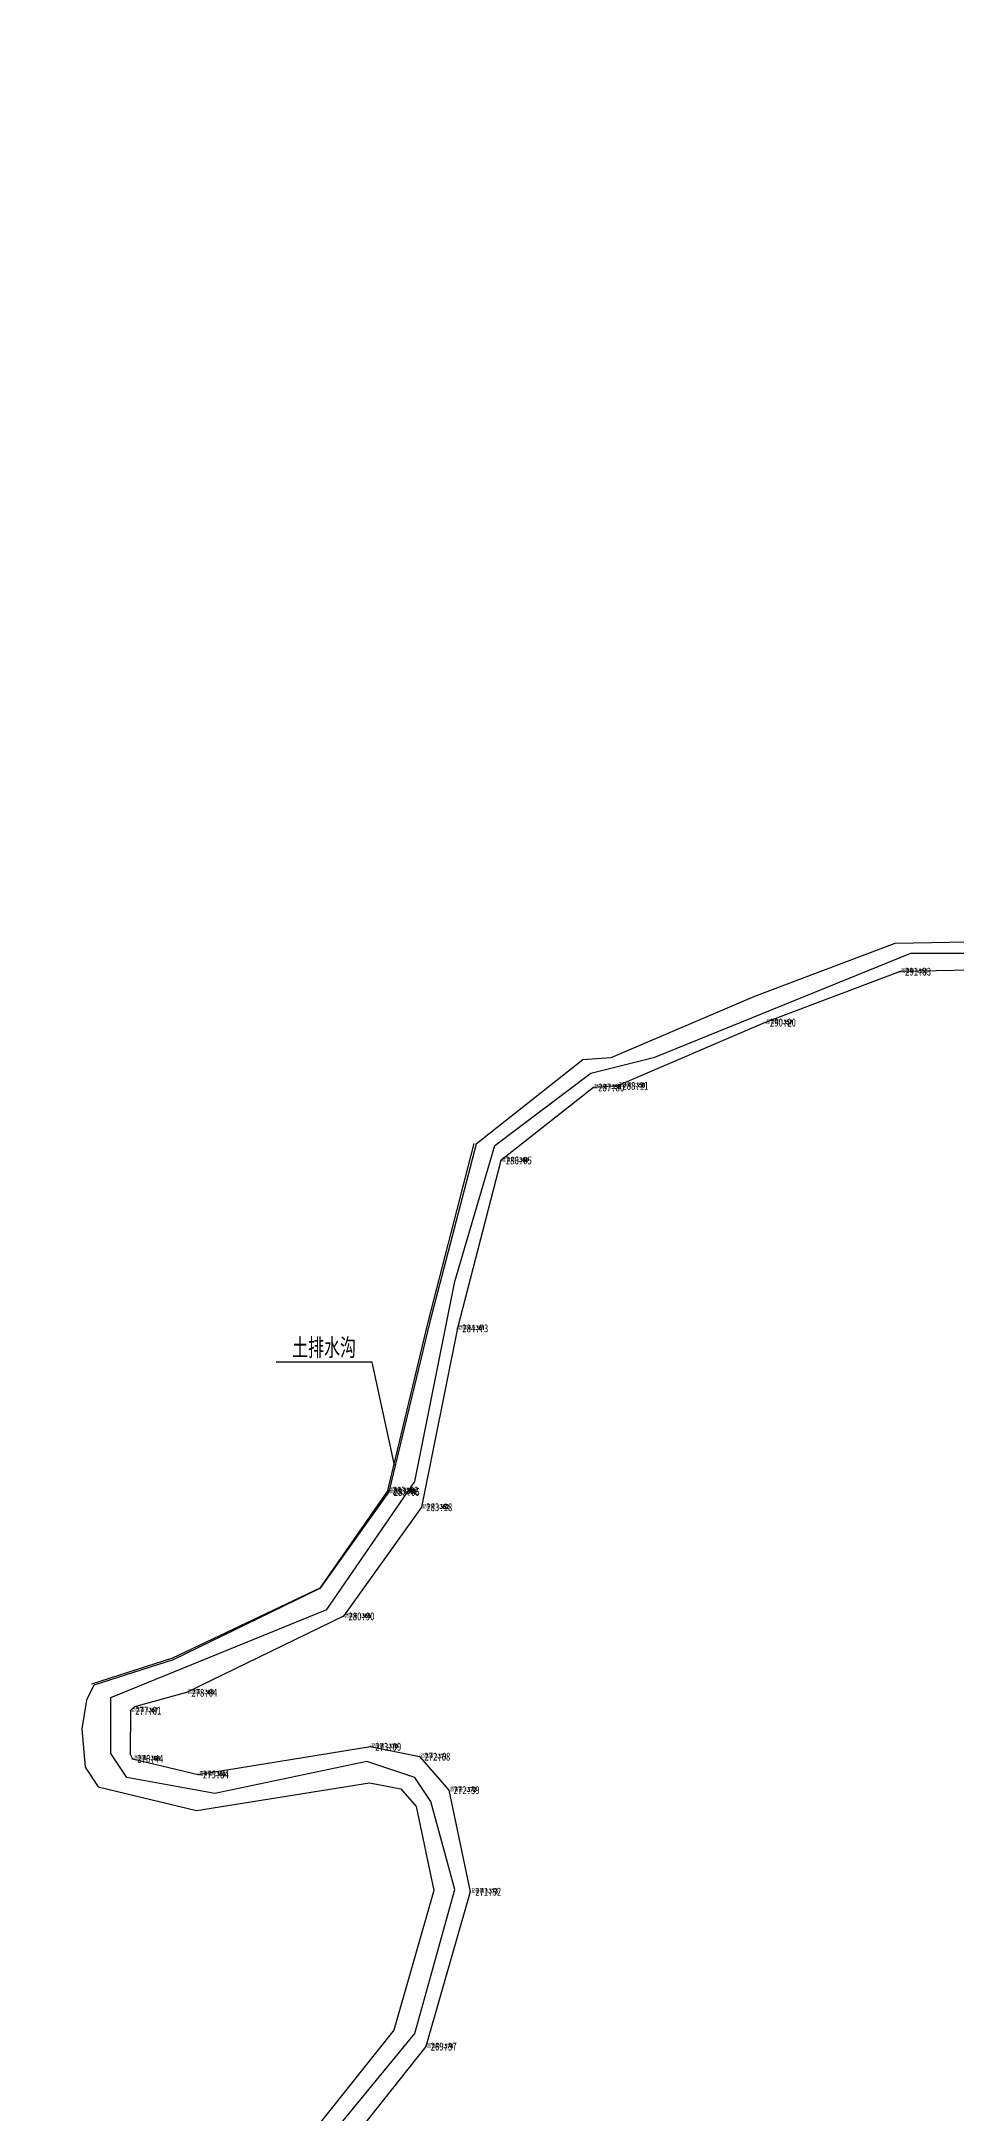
# Model space of a CAD drawing. Extents: x 380662 to 384336, y 3073712 to 3075492.
# Drawn here: x 381236.3 to 381350.7, y 3074851 to 3075109.9 of the extents above; entities that cross this region are included whole.
import ezdxf
from ezdxf.enums import TextEntityAlignment as Align

# ---------------------------------------------------------------- set-up
doc = ezdxf.new("R2010")
doc.units = 0
doc.header["$LTSCALE"] = 0.5
doc.header["$PDSIZE"] = 0.2
doc.layers.get('0').update_dxf_attribs({"linetype": 'CONTINUOUS'})
for name, color, linetype in [('GCD', 1, 'CONTINUOUS'), ('ZDH', 1, 'CONTINUOUS'), ('ZJ', 7, 'CONTINUOUS')]:
    doc.layers.add(name, color=color, linetype=linetype)
doc.styles.add('HZ', font='rs.shx', dxfattribs={"width": 0.8, "bigfont": 'hztxt.shx'})
doc.styles.add('正等线体', font='simhei.ttf')

# ---------------------------------------------------------------- blocks, each defined once
blk = doc.blocks.new('GC200')
at = {"linetype": 'Continuous', "const_width": 0.2, "flags": 128}
blk.add_lwpolyline([(-0.1, 0, 1), (0.1, 0, 1)], format="xyb", close=True, dxfattribs=at)

msp = doc.modelspace()

# ---------------------------------------------------------------- linework, layer by layer
at = {"color": 8, "linetype": 'Continuous', "flags": 128}
for points, elevation in [([(381469.55, 3075109.94), (381466.59, 3075100.7), (381456.19, 3075070.8), (381449.13, 3075064.27), (381427.26, 3075068.38), (381415.27, 3075069.4), (381399.81, 3075057.55), (381394.58, 3075036.5), (381395.31, 3075023.02), (381395.26, 3075008.95), (381389.72, 3075001.89), (381363.65, 3074997.61), (381343.01, 3074997.23), (381325.47, 3074990.61), (381307.52, 3074982.93), (381303.99, 3074982.68), (381290.66, 3074972.15), (381284.89, 3074949.93), (381279.75, 3074928.7)], 277.3), ([(381472.91, 3075108.87), (381469.93, 3075099.59), (381459.23, 3075068.81), (381450.21, 3075060.49), (381426.79, 3075064.88), (381416.33, 3075065.77), (381402.93, 3075055.51), (381398.13, 3075036.16), (381398.84, 3075023.11), (381398.78, 3075007.73), (381391.65, 3074998.63), (381363.97, 3074994.1), (381343.69, 3074993.72), (381326.79, 3074987.35), (381308.35, 3074979.45), (381305.32, 3074979.24), (381293.77, 3074970.12), (381288.32, 3074949.14), (381283.82, 3074926.79)], 277.3), ([(381279.61, 3074928.86), (381284.68, 3074949.89), (381290.43, 3074972.21)], 283.02), ([(381279.75, 3074928.7), (381271.14, 3074916.64), (381252.8, 3074907.73), (381242.87, 3074904.55), (381241.96, 3074902.66), (381241.36, 3074899.07), (381241.8, 3074894.29), (381243.41, 3074891.83), (381255.72, 3074888.87), (381277.35, 3074892.36), (381281.23, 3074891.57), (381283.15, 3074889.38), (381285.38, 3074878.9), (381280.36, 3074861.45), (381268.3, 3074846.27), (381252.01, 3074844.85), (381236.31, 3074842.83)], 277.3), ([(381279.61, 3074928.86), (381271.11, 3074916.65), (381252.68, 3074907.92), (381242.59, 3074904.65)], 283.02), ([(381283.82, 3074926.79), (381274.09, 3074913.15), (381254.45, 3074903.61), (381247.96, 3074901.84), (381247.44, 3074901.37), (381247.42, 3074895.92), (381247.69, 3074895.36), (381255.89, 3074893.39), (381277.44, 3074896.86), (381283.58, 3074895.62), (381287.24, 3074891.43), (381289.94, 3074878.74), (381284.37, 3074859.39), (381270.58, 3074842.03), (381252.4, 3074840.44), (381238.33, 3074839.18)], 277.3)]:
    msp.add_lwpolyline(points, dxfattribs=dict(at, elevation=elevation))
at = {"linetype": 'Continuous', "flags": 128}
msp.add_lwpolyline([(381269, 3074844), (381283, 3074861), (381288, 3074879), (381285, 3074890), (381283, 3074893), (381277, 3074895), (381258, 3074891), (381247, 3074893), (381245, 3074896), (381245, 3074903), (381272, 3074914), (381283, 3074930), (381288, 3074955), (381293, 3074972), (381305, 3074981), (381313, 3074983), (381345, 3074996), (381365, 3074996)], dxfattribs=at)
at = {"color": 8, "linetype": 'Continuous', "flags": 128}
msp.add_lwpolyline([(381280.46, 3074932.02), (381277.67, 3074944.92), (381265.67, 3074944.92)], dxfattribs=at)
at = {"layer": 'ZDH', "color": 8, "linetype": 'Continuous'}
for p in [(381343.69, 3074993.72, 291.33), (381326.79, 3074987.35, 290.2), (381305.32, 3074979.24, 287.8), (381308.35, 3074979.45, 288.11), (381293.77, 3074970.12, 286.05), (381288.32, 3074949.14, 284.73), (381279.61, 3074928.86, 283.02), (381279.75, 3074928.7, 283.05), (381283.82, 3074926.79, 283.18), (381274.09, 3074913.15, 280.9), (381254.45, 3074903.61, 278.64), (381247.44, 3074901.37, 277.81), (381247.69, 3074895.36, 276.44), (381277.44, 3074896.86, 273.09), (381283.58, 3074895.62, 272.68), (381255.89, 3074893.39, 275.34), (381287.24, 3074891.43, 272.39), (381289.94, 3074878.74, 271.52), (381284.37, 3074859.39, 269.37)]:
    msp.add_point(p, dxfattribs=at)

# ---------------------------------------------------------------- block references
at = {"layer": 'GCD', "color": 8, "linetype": 'Continuous'}
ref = msp.add_blockref('GC200', (381343.69, 3074993.72, 291.33), dxfattribs=dict(at, xscale=0.5, yscale=0.5, zscale=0.5))
ref.add_attrib('height', '291.33', dxfattribs={"linetype": 'Continuous', "height": 1, "style": '正等线体', "width": 0.8}).set_placement((381344.29, 3074993.72, 291.33), align=Align.MIDDLE_LEFT)
ref = msp.add_blockref('GC200', (381326.79, 3074987.35, 290.2), dxfattribs=dict(at, xscale=0.5, yscale=0.5, zscale=0.5))
ref.add_attrib('height', '290.20', dxfattribs={"linetype": 'Continuous', "height": 1, "style": '正等线体', "width": 0.8}).set_placement((381327.39, 3074987.35, 290.2), align=Align.MIDDLE_LEFT)
ref = msp.add_blockref('GC200', (381305.32, 3074979.24, 287.8), dxfattribs=dict(at, xscale=0.5, yscale=0.5, zscale=0.5))
ref.add_attrib('height', '287.80', dxfattribs={"linetype": 'Continuous', "height": 1, "style": '正等线体', "width": 0.8}).set_placement((381305.92, 3074979.24, 287.8), align=Align.MIDDLE_LEFT)
ref = msp.add_blockref('GC200', (381308.35, 3074979.45, 288.11), dxfattribs=dict(at, xscale=0.5, yscale=0.5, zscale=0.5))
ref.add_attrib('height', '288.11', dxfattribs={"linetype": 'Continuous', "height": 1, "style": '正等线体', "width": 0.8}).set_placement((381308.95, 3074979.45, 288.11), align=Align.MIDDLE_LEFT)
ref = msp.add_blockref('GC200', (381293.77, 3074970.12, 286.05), dxfattribs=dict(at, xscale=0.5, yscale=0.5, zscale=0.5))
ref.add_attrib('height', '286.05', dxfattribs={"linetype": 'Continuous', "height": 1, "style": '正等线体', "width": 0.8}).set_placement((381294.37, 3074970.12, 286.05), align=Align.MIDDLE_LEFT)
ref = msp.add_blockref('GC200', (381288.32, 3074949.14, 284.73), dxfattribs=dict(at, xscale=0.5, yscale=0.5, zscale=0.5))
ref.add_attrib('height', '284.73', dxfattribs={"linetype": 'Continuous', "height": 1, "style": '正等线体', "width": 0.8}).set_placement((381288.92, 3074949.14, 284.73), align=Align.MIDDLE_LEFT)
ref = msp.add_blockref('GC200', (381279.61, 3074928.86, 283.02), dxfattribs=dict(at, xscale=0.5, yscale=0.5, zscale=0.5))
ref.add_attrib('height', '283.02', dxfattribs={"linetype": 'Continuous', "height": 1, "style": '正等线体', "width": 0.8}).set_placement((381280.21, 3074928.86, 283.02), align=Align.MIDDLE_LEFT)
ref = msp.add_blockref('GC200', (381279.75, 3074928.7, 283.05), dxfattribs=dict(at, xscale=0.5, yscale=0.5, zscale=0.5))
ref.add_attrib('height', '283.05', dxfattribs={"linetype": 'Continuous', "height": 1, "style": '正等线体', "width": 0.8}).set_placement((381280.35, 3074928.7, 283.05), align=Align.MIDDLE_LEFT)
ref = msp.add_blockref('GC200', (381283.82, 3074926.79, 283.18), dxfattribs=dict(at, xscale=0.5, yscale=0.5, zscale=0.5))
ref.add_attrib('height', '283.18', dxfattribs={"linetype": 'Continuous', "height": 1, "style": '正等线体', "width": 0.8}).set_placement((381284.42, 3074926.79, 283.18), align=Align.MIDDLE_LEFT)
ref = msp.add_blockref('GC200', (381274.09, 3074913.15, 280.9), dxfattribs=dict(at, xscale=0.5, yscale=0.5, zscale=0.5))
ref.add_attrib('height', '280.90', dxfattribs={"linetype": 'Continuous', "height": 1, "style": '正等线体', "width": 0.8}).set_placement((381274.69, 3074913.15, 280.9), align=Align.MIDDLE_LEFT)
ref = msp.add_blockref('GC200', (381254.45, 3074903.61, 278.64), dxfattribs=dict(at, xscale=0.5, yscale=0.5, zscale=0.5))
ref.add_attrib('height', '278.64', dxfattribs={"linetype": 'Continuous', "height": 1, "style": '正等线体', "width": 0.8}).set_placement((381255.05, 3074903.61, 278.64), align=Align.MIDDLE_LEFT)
ref = msp.add_blockref('GC200', (381247.44, 3074901.37, 277.81), dxfattribs=dict(at, xscale=0.5, yscale=0.5, zscale=0.5))
ref.add_attrib('height', '277.81', dxfattribs={"linetype": 'Continuous', "height": 1, "style": '正等线体', "width": 0.8}).set_placement((381248.04, 3074901.37, 277.81), align=Align.MIDDLE_LEFT)
ref = msp.add_blockref('GC200', (381247.69, 3074895.36, 276.44), dxfattribs=dict(at, xscale=0.5, yscale=0.5, zscale=0.5))
ref.add_attrib('height', '276.44', dxfattribs={"linetype": 'Continuous', "height": 1, "style": '正等线体', "width": 0.8}).set_placement((381248.29, 3074895.36, 276.44), align=Align.MIDDLE_LEFT)
ref = msp.add_blockref('GC200', (381277.44, 3074896.86, 273.09), dxfattribs=dict(at, xscale=0.5, yscale=0.5, zscale=0.5))
ref.add_attrib('height', '273.09', dxfattribs={"linetype": 'Continuous', "height": 1, "style": '正等线体', "width": 0.8}).set_placement((381278.04, 3074896.86, 273.09), align=Align.MIDDLE_LEFT)
ref = msp.add_blockref('GC200', (381283.58, 3074895.62, 272.68), dxfattribs=dict(at, xscale=0.5, yscale=0.5, zscale=0.5))
ref.add_attrib('height', '272.68', dxfattribs={"linetype": 'Continuous', "height": 1, "style": '正等线体', "width": 0.8}).set_placement((381284.18, 3074895.62, 272.68), align=Align.MIDDLE_LEFT)
ref = msp.add_blockref('GC200', (381255.89, 3074893.39, 275.34), dxfattribs=dict(at, xscale=0.5, yscale=0.5, zscale=0.5))
ref.add_attrib('height', '275.34', dxfattribs={"linetype": 'Continuous', "height": 1, "style": '正等线体', "width": 0.8}).set_placement((381256.49, 3074893.39, 275.34), align=Align.MIDDLE_LEFT)
ref = msp.add_blockref('GC200', (381287.24, 3074891.43, 272.39), dxfattribs=dict(at, xscale=0.5, yscale=0.5, zscale=0.5))
ref.add_attrib('height', '272.39', dxfattribs={"linetype": 'Continuous', "height": 1, "style": '正等线体', "width": 0.8}).set_placement((381287.84, 3074891.43, 272.39), align=Align.MIDDLE_LEFT)
ref = msp.add_blockref('GC200', (381289.94, 3074878.74, 271.52), dxfattribs=dict(at, xscale=0.5, yscale=0.5, zscale=0.5))
ref.add_attrib('height', '271.52', dxfattribs={"linetype": 'Continuous', "height": 1, "style": '正等线体', "width": 0.8}).set_placement((381290.54, 3074878.74, 271.52), align=Align.MIDDLE_LEFT)
ref = msp.add_blockref('GC200', (381284.37, 3074859.39, 269.37), dxfattribs=dict(at, xscale=0.5, yscale=0.5, zscale=0.5))
ref.add_attrib('height', '269.37', dxfattribs={"linetype": 'Continuous', "height": 1, "style": '正等线体', "width": 0.8}).set_placement((381284.97, 3074859.39, 269.37), align=Align.MIDDLE_LEFT)

# ---------------------------------------------------------------- texts
at = {"layer": 'ZDH', "color": 8, "linetype": 'Continuous', "style": 'HZ', "width": 0.8}
for s, p in [('沥青霞飞356', (381343.81, 3074993.53, 291.33)), ('沥青霞飞357', (381326.91, 3074987.16, 290.2)), ('沥青霞飞359', (381305.45, 3074979.06, 287.8)), ('沥青霞飞358', (381308.48, 3074979.27, 288.11)), ('沥青霞飞360', (381293.89, 3074969.93, 286.05)), ('沥青霞飞361', (381288.45, 3074948.95, 284.73)), ('沥青霞飞364', (381279.74, 3074928.67, 283.02)), ('沥青霞飞363', (381279.87, 3074928.51, 283.05)), ('沥青霞飞362', (381283.94, 3074926.6, 283.18)), ('沥青霞飞365', (381274.21, 3074912.96, 280.9)), ('沥青霞飞366', (381254.58, 3074903.43, 278.64)), ('沥青霞飞367', (381247.56, 3074901.18, 277.81)), ('沥青霞飞368', (381247.82, 3074895.17, 276.44)), ('沥青霞飞370', (381277.56, 3074896.67, 273.09)), ('沥青霞飞371', (381283.7, 3074895.43, 272.68)), ('沥青霞飞369', (381256.02, 3074893.2, 275.34)), ('沥青霞飞372', (381287.37, 3074891.24, 272.39)), ('沥青霞飞373', (381290.06, 3074878.55, 271.52)), ('沥青霞飞374', (381284.5, 3074859.2, 269.37))]:
    msp.add_text(s, height=0.5, dxfattribs=at).set_placement(p)
at = {"layer": 'ZJ', "color": 8, "linetype": 'Continuous', "style": 'HZ', "width": 0.8}
msp.add_text('土排水沟', height=2.5, dxfattribs=at).set_placement((381271.65, 3074946.79), align=Align.MIDDLE)

doc.saveas('drawing.dxf')
